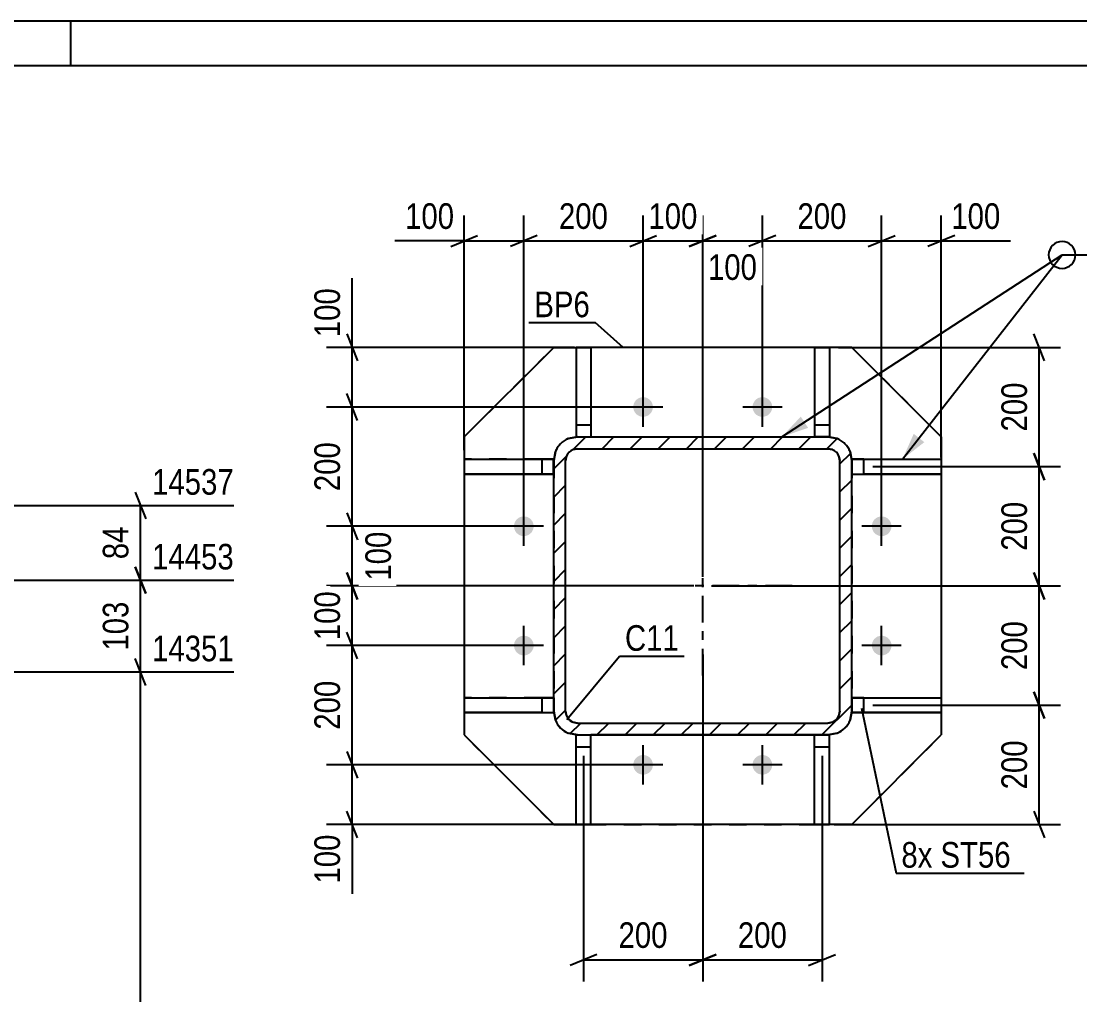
# Model space of a CAD drawing. Header units: millimetres. Extents: x 0 to 594, y 0 to 420.
# Drawn here: x 378.5 to 496.8, y 311.2 to 420 of the extents above; entities that cross this region are included whole.
import ezdxf

# ---------------------------------------------------------------- set-up
doc = ezdxf.new("R2010")
doc.units = ezdxf.units.MM
doc.linetypes.add('DXK_LINE_DOT2', pattern=[3.9198, 1.9599, -1.9599])
doc.linetypes.add('DXK_LINE_DOT3', pattern=[5.9187, 2.979, -0.9799, 0.9799, -0.9799])
doc.styles.add('Arial', font='arial.ttf', dxfattribs={"height": 0.2})
doc.styles.add('Arial Narrow', font='ARIALN.TTF', dxfattribs={"height": 0.2})

# ---------------------------------------------------------------- blocks, each defined once
blk = doc.blocks.new('Unknown-682013357-1131 - 22569')
at = {"color": 5, "linetype": 'Continuous'}
for p, q in [((594, 420), (0, 420)), ((384, 415), (384, 420)), ((589, 415), (5, 415))]:
    blk.add_line(p, q, dxfattribs=at)
blk = doc.blocks.new('Part-682013357-9753 - 9699')
at = {"color": 2, "linetype": 'Continuous'}
for p, q in [((471.31, 370.88), (471.31, 371.04)), ((471.31, 371.04), (472.64, 371.04)), ((472.64, 369.38), (472.64, 371.04)), ((472.64, 371.04), (481.31, 371.04)), ((481.31, 371.04), (481.31, 369.37)), ((471.31, 369.38), (472.64, 369.38)), ((471.31, 369.37), (472.64, 369.37)), ((481.31, 369.37), (472.64, 369.38)), ((472.64, 369.37), (481.31, 369.37)), ((481.31, 369.37), (481.31, 369.37))]:
    blk.add_line(p, q, dxfattribs=at)
at = {"color": 7, "linetype": 'DXK_LINE_DOT2'}
for p, q in [((472.64, 371.04), (471.31, 371.04)), ((471.31, 370.88), (471.31, 369.37)), ((472.64, 369.37), (472.64, 371.04)), ((472.64, 371.04), (481.31, 371.04)), ((471.31, 369.38), (471.31, 369.38)), ((471.31, 369.37), (471.31, 369.38)), ((471.31, 369.37), (471.31, 369.37)), ((481.31, 369.37), (481.31, 369.37))]:
    blk.add_line(p, q, dxfattribs=at)
blk = doc.blocks.new('Part-682013357-9704 - 9699')
at = {"color": 2, "linetype": 'Continuous'}
for p, q in [((437.98, 383.54), (427.98, 373.54)), ((437.98, 383.54), (440.48, 383.54)), ((437.98, 383.54), (437.98, 383.54)), ((467.14, 383.54), (442.14, 383.54)), ((471.31, 383.54), (468.81, 383.54)), ((481.31, 373.54), (471.31, 383.54)), ((471.31, 383.54), (471.31, 383.54)), ((427.98, 373.54), (427.98, 371.04)), ((481.31, 373.54), (481.31, 373.54)), ((481.31, 373.54), (481.31, 344.37)), ((427.98, 369.37), (427.98, 344.37)), ((427.98, 342.71), (427.98, 340.21)), ((481.31, 342.71), (481.31, 340.21)), ((427.98, 340.21), (427.98, 340.21)), ((427.98, 340.21), (437.98, 330.21)), ((471.31, 330.21), (481.31, 340.21)), ((437.98, 330.21), (437.98, 330.21)), ((437.98, 330.21), (440.48, 330.21)), ((467.14, 330.21), (442.14, 330.21)), ((471.31, 330.21), (468.81, 330.21)), ((471.31, 330.21), (471.31, 330.21))]:
    blk.add_line(p, q, dxfattribs=at)
at = {"color": 7, "linetype": 'DXK_LINE_DOT2'}
for p, q in [((427.98, 373.54), (437.98, 383.54)), ((471.31, 383.54), (437.98, 383.54)), ((440.48, 383.54), (442.14, 383.54)), ((468.81, 383.54), (467.14, 383.54)), ((471.31, 383.54), (481.31, 373.54)), ((427.98, 371.04), (427.98, 369.37)), ((427.98, 344.37), (427.98, 342.71)), ((481.31, 344.37), (481.31, 342.71)), ((437.98, 330.21), (427.98, 340.21)), ((471.31, 330.21), (481.31, 340.21)), ((481.31, 340.21), (481.31, 340.21)), ((437.98, 330.21), (471.31, 330.21)), ((440.48, 330.21), (442.14, 330.21)), ((468.81, 330.21), (467.14, 330.21))]:
    blk.add_line(p, q, dxfattribs=at)
blk = doc.blocks.new('Part-682013357-9750 - 9699')
at = {"color": 2, "linetype": 'Continuous'}
for p, q in [((427.98, 344.37), (436.64, 344.38)), ((427.98, 344.37), (427.98, 344.37)), ((427.98, 344.37), (427.98, 342.71)), ((436.64, 344.38), (436.64, 342.71)), ((427.98, 342.71), (436.64, 342.71)), ((436.64, 342.71), (427.98, 342.71)), ((436.64, 342.71), (437.98, 342.71)), ((437.98, 342.71), (437.98, 342.88)), ((437.98, 342.71), (437.98, 342.71))]:
    blk.add_line(p, q, dxfattribs=at)
at = {"color": 7, "linetype": 'DXK_LINE_DOT2'}
for p, q in [((436.64, 344.37), (427.98, 344.37)), ((436.64, 344.38), (437.98, 344.38)), ((437.98, 344.37), (436.64, 344.37)), ((436.64, 344.37), (436.64, 342.71)), ((437.98, 344.38), (437.98, 344.37)), ((437.98, 344.38), (437.98, 342.88)), ((436.64, 342.71), (437.98, 342.71))]:
    blk.add_line(p, q, dxfattribs=at)
blk = doc.blocks.new('Part-682013357-9751 - 9699')
at = {"color": 2, "linetype": 'Continuous'}
for p, q in [((427.97, 371.04), (427.97, 371.04)), ((427.97, 371.04), (436.64, 371.04)), ((427.97, 371.04), (427.97, 369.37)), ((436.64, 371.04), (436.64, 369.38)), ((437.97, 369.37), (437.97, 371.04)), ((436.64, 369.38), (427.97, 369.37)), ((427.97, 369.37), (436.64, 369.37)), ((436.64, 369.37), (437.97, 369.37)), ((437.97, 369.38), (437.97, 369.37))]:
    blk.add_line(p, q, dxfattribs=at)
at = {"color": 7, "linetype": 'DXK_LINE_DOT2'}
for p, q in [((436.64, 371.04), (427.97, 371.04)), ((437.97, 371.04), (436.64, 371.04)), ((436.64, 371.04), (437.97, 371.04)), ((436.64, 371.04), (436.64, 369.37)), ((437.97, 371.04), (437.97, 371.04)), ((437.97, 369.38), (436.64, 369.38))]:
    blk.add_line(p, q, dxfattribs=at)
blk = doc.blocks.new('Part-682013357-9752 - 9699')
at = {"color": 2, "linetype": 'Continuous'}
for p, q in [((471.31, 344.38), (472.64, 344.38)), ((472.64, 342.71), (472.64, 344.38)), ((472.64, 344.38), (481.31, 344.37)), ((481.31, 344.37), (481.31, 342.71)), ((471.31, 342.88), (471.31, 342.71)), ((471.31, 342.71), (472.64, 342.71)), ((472.64, 342.71), (471.31, 342.71)), ((471.31, 342.71), (471.31, 342.71)), ((471.31, 342.71), (471.31, 342.71)), ((472.64, 342.71), (481.31, 342.71)), ((481.31, 342.71), (472.64, 342.71)), ((481.31, 342.71), (481.31, 342.71))]:
    blk.add_line(p, q, dxfattribs=at)
at = {"color": 7, "linetype": 'DXK_LINE_DOT2'}
for p, q in [((471.31, 344.38), (471.31, 342.88)), ((472.64, 344.37), (471.31, 344.37)), ((472.64, 342.71), (472.64, 344.37)), ((472.64, 344.37), (481.31, 344.37)), ((481.31, 342.71), (481.31, 342.71))]:
    blk.add_line(p, q, dxfattribs=at)
blk = doc.blocks.new('Part-682013357-9754 - 9699')
at = {"color": 2, "linetype": 'Continuous'}
for p, q in [((467.14, 383.54), (467.14, 373.54)), ((468.81, 383.54), (467.14, 383.54)), ((468.81, 383.54), (468.81, 373.54)), ((467.14, 374.88), (468.81, 374.88)), ((468.81, 373.54), (468.64, 373.54)), ((468.81, 373.54), (468.65, 373.54))]:
    blk.add_line(p, q, dxfattribs=at)
at = {"color": 7, "linetype": 'DXK_LINE_DOT2'}
for p, q in [((467.14, 383.54), (468.81, 383.54)), ((467.14, 374.87), (468.81, 374.87)), ((467.14, 373.54), (467.14, 373.54)), ((468.65, 373.54), (467.14, 373.54)), ((468.64, 373.54), (467.14, 373.54))]:
    blk.add_line(p, q, dxfattribs=at)
blk = doc.blocks.new('Part-682013357-9755 - 9699')
at = {"color": 2, "linetype": 'Continuous'}
for p, q in [((440.48, 383.54), (440.48, 373.54)), ((442.14, 383.54), (440.48, 383.54)), ((442.14, 383.54), (442.14, 373.54)), ((440.48, 374.88), (442.14, 374.88)), ((440.48, 373.54), (440.63, 373.54)), ((440.48, 373.54), (440.64, 373.54))]:
    blk.add_line(p, q, dxfattribs=at)
at = {"color": 7, "linetype": 'DXK_LINE_DOT2'}
for p, q in [((440.48, 383.54), (442.14, 383.54)), ((440.48, 374.87), (442.14, 374.87)), ((440.63, 373.54), (442.14, 373.54)), ((440.64, 373.54), (442.14, 373.54)), ((442.14, 373.54), (442.14, 373.54))]:
    blk.add_line(p, q, dxfattribs=at)
blk = doc.blocks.new('Part-682013357-9756 - 9699')
at = {"color": 2, "linetype": 'Continuous'}
for p, q in [((467.14, 340.21), (468.81, 340.21)), ((467.14, 330.21), (467.14, 340.21)), ((468.81, 330.21), (468.81, 340.21)), ((467.14, 338.88), (468.81, 338.88)), ((467.14, 330.21), (468.81, 330.21))]:
    blk.add_line(p, q, dxfattribs=at)
at = {"color": 7, "linetype": 'DXK_LINE_DOT2'}
for p, q in [((467.14, 340.21), (468.81, 340.21)), ((467.14, 338.87), (468.81, 338.87)), ((468.81, 330.21), (467.14, 330.21))]:
    blk.add_line(p, q, dxfattribs=at)
blk = doc.blocks.new('Part-682013357-9757 - 9699')
at = {"color": 2, "linetype": 'Continuous'}
for p, q in [((440.48, 340.21), (442.14, 340.21)), ((440.48, 330.21), (440.48, 340.21)), ((442.14, 330.21), (442.14, 340.21)), ((440.48, 338.88), (442.14, 338.88)), ((440.48, 330.21), (442.14, 330.21))]:
    blk.add_line(p, q, dxfattribs=at)
at = {"color": 7, "linetype": 'DXK_LINE_DOT2'}
for p, q in [((440.48, 340.21), (442.14, 340.21)), ((440.48, 338.87), (442.14, 338.87)), ((442.14, 330.21), (440.48, 330.21))]:
    blk.add_line(p, q, dxfattribs=at)
blk = doc.blocks.new('Part-682013357-9758 - 9699')
at = {"linetype": 'Continuous'}
h = blk.add_hatch(dxfattribs=at)
h.set_pattern_fill('', scale=0.7, style=0, pattern_type=0)
h.set_pattern_definition([(45, (438.1786, 341.8558), (-1.57154, 1.57154), [])])
h.paths.add_polyline_path([(437.98, 342.88), (438.18, 341.86), (438.76, 340.99), (439.62, 340.41), (440.64, 340.21), (468.64, 340.21), (469.66, 340.41), (470.53, 340.99), (471.11, 341.86), (471.31, 342.88), (471.31, 370.88), (471.11, 371.9), (470.53, 372.76), (469.66, 373.34), (468.64, 373.54), (440.64, 373.54), (439.62, 373.34), (438.76, 372.76), (438.18, 371.9), (437.98, 370.88)])
h.paths.add_polyline_path([(439.41, 371.39), (439.7, 371.82), (440.13, 372.11), (440.64, 372.21), (468.64, 372.21), (469.15, 372.11), (469.59, 371.82), (469.87, 371.39), (469.98, 370.88), (469.98, 342.88), (469.87, 342.37), (469.59, 341.93), (469.15, 341.64), (468.64, 341.54), (440.64, 341.54), (440.13, 341.64), (439.7, 341.93), (439.41, 342.37), (439.31, 342.88), (439.31, 370.88)])
at = {"color": 7, "linetype": 'DXK_LINE_DOT2'}
for p, q in [((439.62, 373.34), (440.64, 373.54)), ((440.64, 373.54), (468.64, 373.54)), ((440.64, 373.54), (440.64, 373.54)), ((468.64, 373.54), (468.64, 373.54)), ((468.64, 373.54), (469.66, 373.34)), ((437.98, 370.87), (438.18, 371.89)), ((471.11, 371.89), (471.31, 370.87)), ((437.98, 370.88), (437.98, 342.87)), ((439.41, 371.38), (439.31, 370.87)), ((439.31, 370.87), (439.31, 370.88)), ((439.31, 342.87), (439.31, 370.87)), ((439.41, 371.38), (439.41, 371.39)), ((469.87, 371.38), (469.87, 371.39)), ((469.98, 370.87), (469.87, 371.38)), ((469.98, 370.87), (469.98, 370.88)), ((469.98, 342.87), (469.98, 370.87)), ((471.31, 370.88), (471.31, 342.87)), ((438.18, 341.86), (437.98, 342.87)), ((439.31, 342.87), (439.31, 342.88)), ((439.31, 342.87), (439.41, 342.36)), ((469.87, 342.36), (469.98, 342.87)), ((469.98, 342.87), (469.98, 342.88)), ((471.31, 342.87), (471.11, 341.86)), ((440.13, 341.64), (440.64, 341.54)), ((440.64, 341.54), (440.64, 341.54)), ((440.64, 341.54), (468.64, 341.54)), ((468.64, 341.54), (469.15, 341.64)), ((468.64, 341.54), (468.64, 341.54)), ((440.64, 340.21), (440.63, 340.21)), ((440.64, 340.21), (442.14, 340.21)), ((440.64, 340.21), (440.64, 340.21)), ((468.64, 340.21), (467.14, 340.21)), ((468.64, 340.21), (468.64, 340.21)), ((468.65, 340.21), (468.64, 340.21))]:
    blk.add_line(p, q, dxfattribs=at)
at = {"color": 2, "linetype": 'Continuous'}
for p, q in [((440.64, 373.54), (439.62, 373.34)), ((440.64, 373.54), (468.64, 373.54)), ((469.66, 373.34), (468.64, 373.54)), ((438.18, 371.9), (437.98, 370.88)), ((440.64, 372.21), (440.13, 372.11)), ((440.13, 372.11), (440.64, 372.21)), ((440.64, 372.21), (440.64, 372.21)), ((440.64, 372.21), (468.64, 372.21)), ((440.64, 372.21), (468.64, 372.21)), ((468.64, 372.21), (468.64, 372.21)), ((469.15, 372.11), (468.64, 372.21)), ((468.64, 372.21), (469.15, 372.11)), ((471.31, 370.88), (471.11, 371.9)), ((437.98, 342.88), (437.98, 370.88)), ((439.31, 370.88), (439.41, 371.39)), ((439.31, 342.88), (439.31, 370.88)), ((469.87, 371.39), (469.98, 370.88)), ((469.98, 342.88), (469.98, 370.88)), ((471.31, 342.88), (471.31, 370.88)), ((437.98, 342.88), (438.18, 341.86)), ((439.41, 342.37), (439.31, 342.88)), ((469.98, 342.88), (469.87, 342.37)), ((471.11, 341.86), (471.31, 342.88)), ((438.18, 341.85), (438.18, 341.86)), ((438.18, 341.85), (438.18, 341.86)), ((440.64, 341.54), (440.13, 341.64)), ((440.64, 341.54), (468.64, 341.54)), ((469.15, 341.64), (468.64, 341.54)), ((471.11, 341.86), (471.11, 341.85)), ((471.11, 341.86), (471.11, 341.85)), ((440.63, 340.21), (439.62, 340.41)), ((439.62, 340.41), (440.64, 340.21)), ((440.64, 340.21), (440.64, 340.21)), ((440.64, 340.21), (468.64, 340.21)), ((467.14, 340.21), (442.14, 340.21)), ((468.64, 340.21), (469.66, 340.41)), ((468.64, 340.21), (468.64, 340.21)), ((469.66, 340.41), (468.65, 340.21))]:
    blk.add_line(p, q, dxfattribs=at)
at = {"color": 7, "linetype": 'DXK_LINE_DOT3'}
for p, q in [((454.64, 346.87), (454.64, 366.88)), ((464.64, 356.87), (444.64, 356.87))]:
    blk.add_line(p, q, dxfattribs=at)
at = {"color": 7, "linetype": 'DXK_LINE_DOT2'}
for centre, radius, start, end in [((440.64, 370.87), 2.67, 112.5, 157.5), ((468.64, 370.87), 2.67, 22.5, 67.5), ((440.64, 342.87), 1.33, 202.5, 247.5), ((468.64, 342.87), 1.33, 292.5, 337.5)]:
    blk.add_arc(centre, radius, start, end, dxfattribs=at)
at = {"color": 2, "linetype": 'Continuous'}
for centre, radius, start, end in [((440.64, 370.88), 2.67, 112.5, 157.5), ((468.64, 370.88), 2.67, 22.5, 67.5), ((440.64, 370.87), 1.33, 112.5, 157.5), ((440.64, 370.88), 1.33, 112.5, 157.5), ((468.64, 370.87), 1.33, 22.5, 67.5), ((468.64, 370.88), 1.33, 22.5, 67.5), ((440.64, 342.88), 1.33, 202.5, 247.5), ((468.64, 342.88), 1.33, 292.5, 337.5), ((440.64, 342.88), 2.67, 202.5, 247.5), ((440.64, 342.87), 2.67, 202.5, 247.5), ((468.64, 342.88), 2.67, 292.5, 337.5), ((468.64, 342.87), 2.67, 292.5, 337.5)]:
    blk.add_arc(centre, radius, start, end, dxfattribs=at)
blk = doc.blocks.new('Bolt-682013357-9791 - 9699')
at = {"linetype": 'Continuous'}
for points in [[(447.98, 375.77), (447.75, 375.8), (447.53, 375.87), (447.33, 375.98), (447.16, 376.14), (447.02, 376.32), (446.93, 376.53), (446.88, 376.76), (446.88, 376.99), (446.93, 377.21), (447.02, 377.42), (447.16, 377.61), (447.33, 377.76), (447.53, 377.88), (447.75, 377.95), (447.98, 377.97), (448.2, 377.95), (448.42, 377.88), (448.62, 377.76), (448.79, 377.61), (448.93, 377.42), (449.02, 377.21), (449.07, 376.99), (449.07, 376.76), (449.02, 376.53), (448.93, 376.32), (448.79, 376.14), (448.62, 375.98), (448.42, 375.87), (448.2, 375.8)], [(461.31, 375.77), (461.08, 375.8), (460.86, 375.87), (460.66, 375.98), (460.49, 376.14), (460.36, 376.32), (460.26, 376.53), (460.21, 376.76), (460.21, 376.99), (460.26, 377.21), (460.36, 377.42), (460.49, 377.61), (460.66, 377.76), (460.86, 377.88), (461.08, 377.95), (461.31, 377.97), (461.54, 377.95), (461.76, 377.88), (461.96, 377.76), (462.13, 377.61), (462.26, 377.42), (462.36, 377.21), (462.4, 376.99), (462.4, 376.76), (462.36, 376.53), (462.26, 376.32), (462.13, 376.14), (461.96, 375.98), (461.76, 375.87), (461.54, 375.8)], [(434.64, 362.44), (434.41, 362.46), (434.19, 362.54), (434, 362.65), (433.82, 362.8), (433.69, 362.99), (433.6, 363.2), (433.55, 363.43), (433.55, 363.66), (433.6, 363.88), (433.69, 364.09), (433.82, 364.28), (434, 364.43), (434.19, 364.55), (434.41, 364.62), (434.64, 364.64), (434.87, 364.62), (435.09, 364.55), (435.29, 364.43), (435.46, 364.28), (435.59, 364.09), (435.69, 363.88), (435.74, 363.66), (435.74, 363.43), (435.69, 363.2), (435.59, 362.99), (435.46, 362.8), (435.29, 362.65), (435.09, 362.54), (434.87, 362.46)], [(474.64, 362.44), (474.41, 362.46), (474.19, 362.54), (474, 362.65), (473.82, 362.8), (473.69, 362.99), (473.6, 363.2), (473.55, 363.43), (473.55, 363.66), (473.6, 363.88), (473.69, 364.09), (473.82, 364.28), (474, 364.43), (474.19, 364.55), (474.41, 364.62), (474.64, 364.64), (474.87, 364.62), (475.09, 364.55), (475.29, 364.43), (475.46, 364.28), (475.59, 364.09), (475.69, 363.88), (475.74, 363.66), (475.74, 363.43), (475.69, 363.2), (475.59, 362.99), (475.46, 362.8), (475.29, 362.65), (475.09, 362.54), (474.87, 362.46)], [(434.64, 349.11), (434.41, 349.13), (434.19, 349.2), (434, 349.32), (433.82, 349.47), (433.69, 349.66), (433.6, 349.87), (433.55, 350.09), (433.55, 350.32), (433.6, 350.55), (433.69, 350.76), (433.82, 350.94), (434, 351.1), (434.19, 351.21), (434.41, 351.28), (434.64, 351.31), (434.87, 351.28), (435.09, 351.21), (435.29, 351.1), (435.46, 350.94), (435.59, 350.76), (435.69, 350.55), (435.74, 350.32), (435.74, 350.09), (435.69, 349.87), (435.59, 349.66), (435.46, 349.47), (435.29, 349.32), (435.09, 349.2), (434.87, 349.13)], [(474.64, 349.11), (474.41, 349.13), (474.19, 349.2), (474, 349.32), (473.82, 349.47), (473.69, 349.66), (473.6, 349.87), (473.55, 350.09), (473.55, 350.32), (473.6, 350.55), (473.69, 350.76), (473.82, 350.94), (474, 351.1), (474.19, 351.21), (474.41, 351.28), (474.64, 351.31), (474.87, 351.28), (475.09, 351.21), (475.29, 351.1), (475.46, 350.94), (475.59, 350.76), (475.69, 350.55), (475.74, 350.32), (475.74, 350.09), (475.69, 349.87), (475.59, 349.66), (475.46, 349.47), (475.29, 349.32), (475.09, 349.2), (474.87, 349.13)], [(447.98, 335.77), (447.75, 335.8), (447.53, 335.87), (447.33, 335.98), (447.16, 336.14), (447.02, 336.32), (446.93, 336.53), (446.88, 336.76), (446.88, 336.99), (446.93, 337.21), (447.02, 337.42), (447.16, 337.61), (447.33, 337.76), (447.53, 337.88), (447.75, 337.95), (447.98, 337.97), (448.2, 337.95), (448.42, 337.88), (448.62, 337.76), (448.79, 337.61), (448.93, 337.42), (449.02, 337.21), (449.07, 336.99), (449.07, 336.76), (449.02, 336.53), (448.93, 336.32), (448.79, 336.14), (448.62, 335.98), (448.42, 335.87), (448.2, 335.8)], [(461.31, 335.77), (461.08, 335.8), (460.86, 335.87), (460.66, 335.98), (460.49, 336.14), (460.36, 336.32), (460.26, 336.53), (460.21, 336.76), (460.21, 336.99), (460.26, 337.21), (460.36, 337.42), (460.49, 337.61), (460.66, 337.76), (460.86, 337.88), (461.08, 337.95), (461.31, 337.97), (461.54, 337.95), (461.76, 337.88), (461.96, 337.76), (462.13, 337.61), (462.26, 337.42), (462.36, 337.21), (462.4, 336.99), (462.4, 336.76), (462.36, 336.53), (462.26, 336.32), (462.13, 336.14), (461.96, 335.98), (461.76, 335.87), (461.54, 335.8)]]:
    blk.add_hatch(color=1, dxfattribs=at).paths.add_polyline_path(points)
at = {"color": 1, "linetype": 'Continuous'}
for p, q in [((447.98, 374.67), (447.98, 379.07)), ((461.31, 374.67), (461.31, 379.07)), ((450.18, 376.87), (445.78, 376.87)), ((463.51, 376.87), (459.11, 376.87)), ((434.64, 361.34), (434.64, 365.74)), ((474.64, 361.34), (474.64, 365.74)), ((436.84, 363.54), (432.44, 363.54)), ((476.84, 363.54), (472.44, 363.54)), ((434.64, 348.01), (434.64, 352.41)), ((474.64, 348.01), (474.64, 352.41)), ((436.84, 350.21), (432.44, 350.21)), ((476.84, 350.21), (472.44, 350.21)), ((447.98, 334.67), (447.98, 339.07)), ((461.31, 334.67), (461.31, 339.07)), ((450.18, 336.87), (445.78, 336.87)), ((463.51, 336.87), (459.11, 336.87))]:
    blk.add_line(p, q, dxfattribs=at)
blk = doc.blocks.new('StraightDimension-682013357-22193 - 9699')
at = {"color": 7, "linetype": 'Continuous'}
for p, q in [((415.44, 383.54), (415.44, 391.28)), ((415.44, 383.54), (415.44, 391.28)), ((414.84, 385.04), (416.04, 382.04)), ((440.31, 383.54), (412.59, 383.54)), ((415.44, 376.87), (415.44, 383.54)), ((416.04, 375.37), (414.84, 378.37)), ((446.98, 376.87), (412.59, 376.87))]:
    blk.add_line(p, q, dxfattribs=at)
at = {"color": 0}
blk.add_wipeout([(414.69, 390.75), (410.49, 390.75), (410.49, 384.07), (414.69, 384.07)], dxfattribs=at)
at = {"color": 3, "style": 'Arial Narrow'}
blk.add_text('100', height=2.863, rotation=90.0002, dxfattribs=at).set_placement((414.09, 384.67))
blk = doc.blocks.new('StraightDimension-682013357-10320 - 9699')
at = {"color": 7, "linetype": 'Continuous'}
for p, q in [((454.64, 349.21), (454.64, 312.66)), ((467.98, 337.88), (467.98, 312.66)), ((456.14, 315.66), (453.14, 314.46)), ((454.64, 315.06), (467.98, 315.06)), ((466.48, 314.46), (469.48, 315.66))]:
    blk.add_line(p, q, dxfattribs=at)
at = {"color": 0}
blk.add_wipeout([(464.65, 315.81), (464.65, 320.01), (457.97, 320.01), (457.97, 315.81)], dxfattribs=at)
at = {"color": 3, "style": 'Arial Narrow'}
blk.add_text('200', height=2.863, dxfattribs=at).set_placement((458.57, 316.41))
blk = doc.blocks.new('StraightDimension-682013357-22196 - 9699')
at = {"color": 7, "linetype": 'Continuous'}
for p, q in [((414.84, 358.37), (416.04, 355.37)), ((453.64, 356.87), (412.59, 356.87)), ((415.44, 350.21), (415.44, 356.87)), ((416.04, 348.71), (414.84, 351.71)), ((433.64, 350.21), (412.59, 350.21))]:
    blk.add_line(p, q, dxfattribs=at)
at = {"color": 0}
blk.add_wipeout([(414.69, 356.88), (410.49, 356.88), (410.49, 350.2), (414.69, 350.2)], dxfattribs=at)
at = {"color": 3, "style": 'Arial Narrow'}
blk.add_text('100', height=2.863, rotation=90.0002, dxfattribs=at).set_placement((414.09, 350.8))
blk = doc.blocks.new('StraightDimension-682013357-22350 - 9699')
at = {"color": 7, "linetype": 'Continuous'}
for p, q in [((492.84, 382.04), (491.64, 385.04)), ((469.81, 383.54), (494.64, 383.54)), ((492.24, 370.21), (492.24, 383.54)), ((491.64, 371.71), (492.84, 368.71)), ((473.64, 370.21), (494.64, 370.21))]:
    blk.add_line(p, q, dxfattribs=at)
at = {"color": 0}
blk.add_wipeout([(491.49, 380.22), (487.29, 380.22), (487.29, 373.53), (491.49, 373.53)], dxfattribs=at)
at = {"color": 3, "style": 'Arial Narrow'}
blk.add_text('200', height=2.863, rotation=90.0002, dxfattribs=at).set_placement((490.89, 374.13))
blk = doc.blocks.new('StraightDimension-682013357-22286 - 9699')
at = {"color": 7, "linetype": 'Continuous'}
for p, q in [((461.31, 377.87), (461.31, 398.28)), ((474.64, 364.54), (474.64, 398.28)), ((462.81, 396.03), (459.81, 394.83)), ((461.31, 395.43), (474.64, 395.43)), ((473.14, 394.83), (476.14, 396.03))]:
    blk.add_line(p, q, dxfattribs=at)
at = {"color": 0}
blk.add_wipeout([(471.32, 396.18), (471.32, 400.38), (464.63, 400.38), (464.63, 396.18)], dxfattribs=at)
at = {"color": 3, "style": 'Arial Narrow'}
blk.add_text('200', height=2.863, dxfattribs=at).set_placement((465.23, 396.78))
blk = doc.blocks.new('StraightDimension-682013357-22195 - 9699')
at = {"color": 7, "linetype": 'Continuous'}
for p, q in [((414.84, 365.04), (416.04, 362.04)), ((433.64, 363.54), (413.04, 363.54)), ((415.44, 356.87), (415.44, 363.54)), ((416.04, 355.37), (414.84, 358.37)), ((453.64, 356.87), (413.04, 356.87))]:
    blk.add_line(p, q, dxfattribs=at)
at = {"color": 0}
blk.add_wipeout([(420.39, 363.55), (416.19, 363.55), (416.19, 356.86), (420.39, 356.86)], dxfattribs=at)
at = {"color": 3, "style": 'Arial Narrow'}
blk.add_text('100', height=2.863, rotation=90.0002, dxfattribs=at).set_placement((419.79, 357.46))
blk = doc.blocks.new('StraightDimension-682013357-10321 - 9699')
at = {"color": 7, "linetype": 'Continuous'}
for p, q in [((454.64, 349.21), (454.64, 312.66)), ((441.31, 337.87), (441.31, 312.66)), ((442.81, 315.66), (439.81, 314.46)), ((441.31, 315.06), (454.64, 315.06)), ((453.14, 314.46), (456.14, 315.66))]:
    blk.add_line(p, q, dxfattribs=at)
at = {"color": 0}
blk.add_wipeout([(451.32, 315.81), (451.32, 320.01), (444.63, 320.01), (444.63, 315.81)], dxfattribs=at)
at = {"color": 3, "style": 'Arial Narrow'}
blk.add_text('200', height=2.863, dxfattribs=at).set_placement((445.23, 316.41))
blk = doc.blocks.new('StraightDimension-682013357-22194 - 9699')
at = {"color": 7, "linetype": 'Continuous'}
for p, q in [((416.04, 375.37), (414.84, 378.37)), ((446.98, 376.87), (412.59, 376.87)), ((415.44, 363.54), (415.44, 376.87)), ((414.84, 365.04), (416.04, 362.04)), ((433.64, 363.54), (412.59, 363.54))]:
    blk.add_line(p, q, dxfattribs=at)
at = {"color": 0}
blk.add_wipeout([(414.69, 373.55), (410.49, 373.55), (410.49, 366.86), (414.69, 366.86)], dxfattribs=at)
at = {"color": 3, "style": 'Arial Narrow'}
blk.add_text('200', height=2.863, rotation=90.0002, dxfattribs=at).set_placement((414.09, 367.46))
blk = doc.blocks.new('StraightDimension-682013357-22197 - 9699')
at = {"color": 7, "linetype": 'Continuous'}
for p, q in [((416.04, 348.71), (414.84, 351.71)), ((433.64, 350.21), (412.59, 350.21)), ((415.44, 336.87), (415.44, 350.21)), ((414.84, 338.37), (416.04, 335.37)), ((446.98, 336.87), (412.59, 336.87))]:
    blk.add_line(p, q, dxfattribs=at)
at = {"color": 0}
blk.add_wipeout([(414.69, 346.88), (410.49, 346.88), (410.49, 340.2), (414.69, 340.2)], dxfattribs=at)
at = {"color": 3, "style": 'Arial Narrow'}
blk.add_text('200', height=2.863, rotation=90.0002, dxfattribs=at).set_placement((414.09, 340.8))
blk = doc.blocks.new('StraightDimension-682013357-22198 - 9699')
at = {"color": 7, "linetype": 'Continuous'}
for p, q in [((414.84, 338.37), (416.04, 335.37)), ((446.98, 336.87), (412.59, 336.87)), ((415.44, 330.21), (415.44, 336.87)), ((416.04, 328.71), (414.84, 331.71)), ((440.31, 330.21), (412.59, 330.21)), ((415.44, 330.21), (415.44, 322.47)), ((415.44, 330.21), (415.44, 322.47))]:
    blk.add_line(p, q, dxfattribs=at)
at = {"color": 0}
blk.add_wipeout([(414.69, 329.68), (410.49, 329.68), (410.49, 323), (414.69, 323)], dxfattribs=at)
at = {"color": 3, "style": 'Arial Narrow'}
blk.add_text('100', height=2.863, rotation=90.0002, dxfattribs=at).set_placement((414.09, 323.6))
blk = doc.blocks.new('StraightDimension-682013357-22285 - 9699')
at = {"color": 7, "linetype": 'Continuous'}
for p, q in [((474.64, 364.54), (474.64, 398.28)), ((481.31, 371.21), (481.31, 398.28)), ((473.14, 394.83), (476.14, 396.03)), ((474.64, 395.43), (481.31, 395.43)), ((482.81, 396.03), (479.81, 394.83)), ((481.31, 395.43), (489.04, 395.43)), ((481.31, 395.43), (489.04, 395.43))]:
    blk.add_line(p, q, dxfattribs=at)
at = {"color": 0}
blk.add_wipeout([(488.52, 396.18), (488.52, 400.38), (481.83, 400.38), (481.83, 396.18)], dxfattribs=at)
at = {"color": 3, "style": 'Arial Narrow'}
blk.add_text('100', height=2.863, dxfattribs=at).set_placement((482.43, 396.78))
blk = doc.blocks.new('StraightDimension-682013357-22351 - 9699')
at = {"color": 7, "linetype": 'Continuous'}
for p, q in [((492.84, 368.71), (491.64, 371.71)), ((473.64, 370.21), (494.64, 370.21)), ((492.24, 356.87), (492.24, 370.21)), ((491.64, 358.37), (492.84, 355.37)), ((455.64, 356.87), (494.64, 356.87))]:
    blk.add_line(p, q, dxfattribs=at)
at = {"color": 0}
blk.add_wipeout([(491.49, 366.88), (487.29, 366.88), (487.29, 360.2), (491.49, 360.2)], dxfattribs=at)
at = {"color": 3, "style": 'Arial Narrow'}
blk.add_text('200', height=2.863, rotation=90.0002, dxfattribs=at).set_placement((490.89, 360.8))
blk = doc.blocks.new('StraightDimension-682013357-22287 - 9699')
at = {"color": 7, "linetype": 'Continuous'}
for p, q in [((454.64, 357.87), (454.64, 397.83)), ((461.31, 377.87), (461.31, 397.83)), ((453.14, 394.83), (456.14, 396.03)), ((454.64, 395.43), (461.31, 395.43)), ((462.81, 396.03), (459.81, 394.83))]:
    blk.add_line(p, q, dxfattribs=at)
at = {"color": 0}
blk.add_wipeout([(461.32, 390.48), (461.32, 394.68), (454.63, 394.68), (454.63, 390.48)], dxfattribs=at)
at = {"color": 3, "style": 'Arial Narrow'}
blk.add_text('100', height=2.863, dxfattribs=at).set_placement((455.23, 391.08))
blk = doc.blocks.new('StraightDimension-682013357-22352 - 9699')
at = {"color": 7, "linetype": 'Continuous'}
for p, q in [((492.84, 355.37), (491.64, 358.37)), ((455.64, 356.87), (494.64, 356.87)), ((492.24, 343.54), (492.24, 356.87)), ((491.64, 345.04), (492.84, 342.04)), ((473.64, 343.54), (494.64, 343.54))]:
    blk.add_line(p, q, dxfattribs=at)
at = {"color": 0}
blk.add_wipeout([(491.49, 353.55), (487.29, 353.55), (487.29, 346.86), (491.49, 346.86)], dxfattribs=at)
at = {"color": 3, "style": 'Arial Narrow'}
blk.add_text('200', height=2.863, rotation=90.0002, dxfattribs=at).set_placement((490.89, 347.46))
blk = doc.blocks.new('StraightDimension-682013357-22288 - 9699')
at = {"color": 7, "linetype": 'Continuous'}
for p, q in [((447.98, 377.87), (447.98, 398.28)), ((454.64, 357.87), (454.64, 398.28)), ((446.48, 394.83), (449.48, 396.03)), ((447.98, 395.43), (454.64, 395.43)), ((456.14, 396.03), (453.14, 394.83))]:
    blk.add_line(p, q, dxfattribs=at)
at = {"color": 0}
blk.add_wipeout([(454.65, 396.18), (454.65, 400.38), (447.97, 400.38), (447.97, 396.18)], dxfattribs=at)
at = {"color": 3, "style": 'Arial Narrow'}
blk.add_text('100', height=2.863, dxfattribs=at).set_placement((448.57, 396.78))
blk = doc.blocks.new('StraightDimension-682013357-22353 - 9699')
at = {"color": 7, "linetype": 'Continuous'}
for p, q in [((492.84, 342.04), (491.64, 345.04)), ((473.64, 343.54), (494.64, 343.54)), ((492.24, 330.21), (492.24, 343.54)), ((491.64, 331.71), (492.84, 328.71)), ((469.81, 330.21), (494.64, 330.21))]:
    blk.add_line(p, q, dxfattribs=at)
at = {"color": 0}
blk.add_wipeout([(491.49, 340.22), (487.29, 340.22), (487.29, 333.53), (491.49, 333.53)], dxfattribs=at)
at = {"color": 3, "style": 'Arial Narrow'}
blk.add_text('200', height=2.863, rotation=90.0002, dxfattribs=at).set_placement((490.89, 334.13))
blk = doc.blocks.new('StraightDimension-682013357-22289 - 9699')
at = {"color": 7, "linetype": 'Continuous'}
for p, q in [((434.64, 364.54), (434.64, 398.28)), ((447.98, 377.87), (447.98, 398.28)), ((436.14, 396.03), (433.14, 394.83)), ((434.64, 395.43), (447.98, 395.43)), ((446.48, 394.83), (449.48, 396.03))]:
    blk.add_line(p, q, dxfattribs=at)
at = {"color": 0}
blk.add_wipeout([(444.65, 396.18), (444.65, 400.38), (437.97, 400.38), (437.97, 396.18)], dxfattribs=at)
at = {"color": 3, "style": 'Arial Narrow'}
blk.add_text('200', height=2.863, dxfattribs=at).set_placement((438.57, 396.78))
blk = doc.blocks.new('StraightDimension-682013357-22290 - 9699')
at = {"color": 7, "linetype": 'Continuous'}
for p, q in [((427.97, 372.04), (427.97, 398.28)), ((434.64, 364.54), (434.64, 398.28)), ((427.97, 395.43), (420.24, 395.43)), ((427.97, 395.43), (420.24, 395.43)), ((426.47, 394.83), (429.47, 396.03)), ((427.97, 395.43), (434.64, 395.43)), ((436.14, 396.03), (433.14, 394.83))]:
    blk.add_line(p, q, dxfattribs=at)
at = {"color": 0}
blk.add_wipeout([(427.45, 396.18), (427.45, 400.38), (420.77, 400.38), (420.77, 396.18)], dxfattribs=at)
at = {"color": 3, "style": 'Arial Narrow'}
blk.add_text('100', height=2.863, dxfattribs=at).set_placement((421.37, 396.78))
blk = doc.blocks.new('StraightDimension-682013357-21710 - 2008')
at = {"color": 7, "linetype": 'Continuous'}
for p, q in [((391.19, 359.01), (392.39, 356.01)), ((338.87, 357.51), (402.23, 357.51)), ((391.79, 347.25), (391.79, 357.51)), ((392.39, 345.75), (391.19, 348.75)), ((367.06, 347.25), (402.23, 347.25))]:
    blk.add_line(p, q, dxfattribs=at)
at = {"color": 0, "linetype": 'Continuous'}
blk.add_wipeout([(402.83, 358.11), (402.83, 362.31), (392.49, 362.31), (392.49, 358.11)], dxfattribs=at)
at = {"color": 0}
blk.add_wipeout([(391.04, 355.72), (386.84, 355.72), (386.84, 349.04), (391.04, 349.04)], dxfattribs=at)
at = {"color": 3, "linetype": 'Continuous', "style": 'Arial Narrow'}
blk.add_text('14453', height=2.863, dxfattribs=at).set_placement((393.09, 358.71))
at = {"color": 3, "style": 'Arial Narrow'}
blk.add_text('103', height=2.863, rotation=90.0002, dxfattribs=at).set_placement((390.44, 349.64))
blk = doc.blocks.new('StraightDimension-682013357-21709 - 2008')
at = {"color": 7, "linetype": 'Continuous'}
for p, q in [((391.19, 367.37), (392.39, 364.37)), ((338.87, 365.87), (402.23, 365.87)), ((391.79, 357.51), (391.79, 365.87)), ((392.39, 356.01), (391.19, 359.01)), ((338.87, 357.51), (402.23, 357.51))]:
    blk.add_line(p, q, dxfattribs=at)
at = {"color": 0, "linetype": 'Continuous'}
blk.add_wipeout([(402.83, 366.47), (402.83, 370.67), (392.49, 370.67), (392.49, 366.47)], dxfattribs=at)
at = {"color": 0}
blk.add_wipeout([(391.04, 364.12), (386.84, 364.12), (386.84, 359.26), (391.04, 359.26)], dxfattribs=at)
at = {"color": 3, "linetype": 'Continuous', "style": 'Arial Narrow'}
blk.add_text('14537', height=2.863, dxfattribs=at).set_placement((393.09, 367.07))
at = {"color": 3, "style": 'Arial Narrow'}
blk.add_text('84', height=2.863, rotation=90.0002, dxfattribs=at).set_placement((390.44, 359.86))
blk = doc.blocks.new('StraightDimension-682013357-21711 - 2008')
at = {"color": 7, "linetype": 'Continuous'}
for p, q in [((392.39, 345.75), (391.19, 348.75)), ((367.06, 347.25), (402.23, 347.25)), ((391.79, 265.69), (391.79, 347.25)), ((391.19, 267.19), (392.39, 264.19)), ((338.87, 265.69), (402.23, 265.69))]:
    blk.add_line(p, q, dxfattribs=at)
at = {"color": 0}
blk.add_wipeout([(391.04, 310.73), (386.84, 310.73), (386.84, 302.21), (391.04, 302.21)], dxfattribs=at)
at = {"color": 3, "style": 'Arial Narrow'}
blk.add_text('3229', height=2.863, rotation=90.0002, dxfattribs=at).set_placement((390.44, 302.81))
at = {"color": 0, "linetype": 'Continuous'}
blk.add_wipeout([(402.83, 347.85), (402.83, 352.05), (392.49, 352.05), (392.49, 347.85)], dxfattribs=at)
at = {"color": 3, "linetype": 'Continuous', "style": 'Arial Narrow'}
blk.add_text('14351', height=2.863, dxfattribs=at).set_placement((393.09, 348.45))
blk = doc.blocks.new('WeldMark-682013357-12015 - 9699')
at = {"linetype": 'Continuous'}
for points in [[(466.42, 374.54), (463.49, 373.54), (465.6, 375.8)], [(479.41, 372.94), (476.97, 371.04), (478.23, 373.87)]]:
    blk.add_hatch(color=30, dxfattribs=at).paths.add_polyline_path(points)
at = {"color": 30, "linetype": 'Continuous'}
for p, q in [((463.49, 373.54), (494.81, 393.87)), ((476.97, 371.04), (494.81, 393.87)), ((494.81, 393.87), (503.81, 393.87))]:
    blk.add_line(p, q, dxfattribs=at)
at = {"color": 3, "linetype": 'Continuous'}
for q in [(502.52, 389.58), (499.09, 389.58)]:
    blk.add_line((499.09, 393.87), q, dxfattribs=at)
for start, end in [(90, 270), (270, 90)]:
    blk.add_arc((494.81, 393.87), 1.5, start, end, dxfattribs=at)
at = {"color": 0, "linetype": 'Continuous'}
blk.add_wipeout([(513.88, 393.22), (513.88, 395.72), (507.41, 395.72), (507.41, 393.22)], dxfattribs=at)
blk.add_wipeout([(513.88, 393.22), (513.88, 395.72), (507.41, 395.72), (507.41, 393.22)], dxfattribs=at)
at = {"color": 3, "linetype": 'Continuous'}
for q in [(508.09, 398.15), (508.09, 389.58)]:
    blk.add_line((503.81, 393.87), q, dxfattribs=at)
at = {"color": 3, "linetype": 'Continuous', "style": 'Arial'}
blk.add_text('TYP', height=2.388, dxfattribs=at).set_placement((507.41, 393.22))
blk = doc.blocks.new('Mark-682013357-10712 - 9699')
at = {"color": 30, "linetype": 'Continuous'}
for p, q in [((439.45, 341.93), (445.35, 349.02)), ((445.35, 349.02), (452.58, 349.02))]:
    blk.add_line(p, q, dxfattribs=at)
at = {"color": 0}
blk.add_wipeout([(451.98, 349.62), (451.98, 352.62), (445.95, 352.62), (445.95, 349.62)], dxfattribs=at)
blk.add_wipeout([(451.98, 349.62), (451.98, 352.62), (445.95, 352.62), (445.95, 349.62)], dxfattribs=at)
at = {"color": 3, "style": 'Arial Narrow'}
blk.add_text('C11', height=2.863, dxfattribs=at).set_placement((445.95, 349.62))
blk = doc.blocks.new('MarkSet-682013357-10667 - 9699')
at = {"color": 30, "linetype": 'Continuous'}
for p, q in [((472.4, 343.2), (476.25, 324.78)), ((476.25, 324.78), (490.57, 324.78))]:
    blk.add_line(p, q, dxfattribs=at)
at = {"color": 0}
for points in [[(480.32, 325.38), (480.32, 328.38), (476.85, 328.38), (476.85, 325.38)], [(489.07, 325.38), (489.07, 328.38), (481.22, 328.38), (481.22, 325.38)]]:
    blk.add_wipeout(points, dxfattribs=at)
for points in [[(480.32, 325.38), (480.32, 328.38), (476.85, 328.38), (476.85, 325.38)], [(489.07, 325.38), (489.07, 328.38), (481.22, 328.38), (481.22, 325.38)]]:
    blk.add_wipeout(points, dxfattribs=at)
at = {"color": 3, "style": 'Arial Narrow'}
for s, p in [('8x', (476.85, 325.38)), ('ST56', (481.22, 325.38))]:
    blk.add_text(s, height=2.863, dxfattribs=at).set_placement(p)
blk = doc.blocks.new('Mark-682013357-10705 - 9699')
at = {"color": 30, "linetype": 'Continuous'}
for p in [(435.22, 386.31), (445.76, 383.54)]:
    blk.add_line(p, (442.63, 386.31), dxfattribs=at)
at = {"color": 0}
blk.add_wipeout([(442.03, 386.91), (442.03, 389.91), (435.82, 389.91), (435.82, 386.91)], dxfattribs=at)
blk.add_wipeout([(442.03, 386.91), (442.03, 389.91), (435.82, 389.91), (435.82, 386.91)], dxfattribs=at)
at = {"color": 3, "style": 'Arial Narrow'}
blk.add_text('BP6', height=2.863, dxfattribs=at).set_placement((435.82, 386.91))

msp = doc.modelspace()

# ---------------------------------------------------------------- block references
for name in ['Unknown-682013357-1131 - 22569', 'Part-682013357-9704 - 9699', 'Part-682013357-9755 - 9699', 'Part-682013357-9754 - 9699', 'Bolt-682013357-9791 - 9699', 'Part-682013357-9758 - 9699', 'Part-682013357-9751 - 9699', 'Part-682013357-9753 - 9699', 'Part-682013357-9750 - 9699', 'Part-682013357-9752 - 9699', 'Part-682013357-9757 - 9699', 'Part-682013357-9756 - 9699']:
    msp.add_blockref(name, (0, 0))

# ---------------------------------------------------------------- next in the draw order: block references
for name in ['StraightDimension-682013357-22193 - 9699', 'StraightDimension-682013357-22350 - 9699', 'StraightDimension-682013357-21710 - 2008', 'StraightDimension-682013357-10320 - 9699']:
    msp.add_blockref(name, (0, 0))

# ---------------------------------------------------------------- next in the draw order: block references
for name in ['StraightDimension-682013357-22286 - 9699', 'StraightDimension-682013357-21709 - 2008', 'StraightDimension-682013357-22196 - 9699', 'StraightDimension-682013357-21711 - 2008']:
    msp.add_blockref(name, (0, 0))

# ---------------------------------------------------------------- next in the draw order: block references
for name in ['StraightDimension-682013357-22285 - 9699', 'StraightDimension-682013357-22195 - 9699', 'StraightDimension-682013357-10321 - 9699']:
    msp.add_blockref(name, (0, 0))

# ---------------------------------------------------------------- next in the draw order: block references
for name in ['StraightDimension-682013357-22194 - 9699', 'StraightDimension-682013357-22351 - 9699', 'StraightDimension-682013357-22197 - 9699']:
    msp.add_blockref(name, (0, 0))

# ---------------------------------------------------------------- next in the draw order: block references
for name in ['StraightDimension-682013357-22287 - 9699', 'WeldMark-682013357-12015 - 9699', 'Mark-682013357-10712 - 9699', 'StraightDimension-682013357-22198 - 9699']:
    msp.add_blockref(name, (0, 0))

# ---------------------------------------------------------------- next in the draw order: block references
msp.add_blockref('StraightDimension-682013357-22352 - 9699', (0, 0))

# ---------------------------------------------------------------- next in the draw order: block references
for name in ['StraightDimension-682013357-22288 - 9699', 'StraightDimension-682013357-22353 - 9699']:
    msp.add_blockref(name, (0, 0))

# ---------------------------------------------------------------- next in the draw order: block references
for name in ['StraightDimension-682013357-22289 - 9699', 'MarkSet-682013357-10667 - 9699']:
    msp.add_blockref(name, (0, 0))

# ---------------------------------------------------------------- next in the draw order: block references
msp.add_blockref('StraightDimension-682013357-22290 - 9699', (0, 0))

# ---------------------------------------------------------------- next in the draw order: block references
msp.add_blockref('Mark-682013357-10705 - 9699', (0, 0))

doc.saveas('drawing.dxf')
